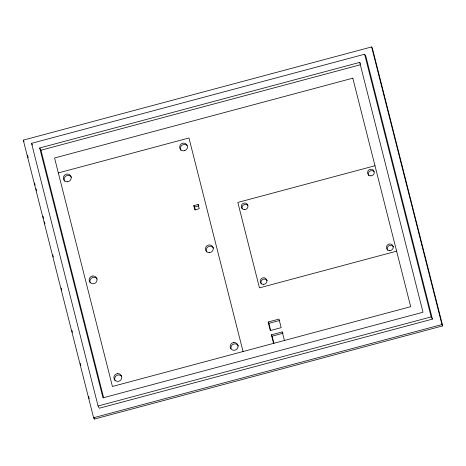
<?xml version="1.0" encoding="UTF-8"?>
<svg xmlns="http://www.w3.org/2000/svg" width="466" height="466" viewBox="0 0 466 466"><rect width="100%" height="100%" fill="white"/><g stroke="black" fill="none" stroke-linecap="round" stroke-linejoin="round"><path stroke-width="0.7" d="M23.3 140.12L371.623 46.932L372.386 48.266L442.7 325.88L94.377 419.068L93.614 417.734L23.3 140.12L24.063 141.454M31.542 143.336L364.622 54.225L365.897 56.444L432.425 319.111L99.34 408.222L98.07 406.002L31.542 143.336L32.498 145.002M359.717 62.38L423 312.232L102.98 397.848L39.697 147.996L359.717 62.38L360.352 63.492M39.697 147.996L40.967 150.215L360.282 64.791M58.343 172.933L188.963 137.983L243.054 351.533M198.132 204.463L199.209 208.733L194.858 209.898L193.774 205.628L198.132 204.463L198.638 205.349M193.774 205.628L194.538 206.962L198.895 205.797M374.984 165.745L237.829 202.436L259.469 287.854L396.618 251.162M268.119 322.023L279.006 319.111L281.167 327.65L270.286 330.563L268.119 322.023L268.882 323.357L270.717 330.58M268.882 323.357L279.769 320.445M271.363 334.838L282.25 331.926L283.013 333.254L272.127 336.167L271.363 334.838L273.53 343.378M98.07 406.002L431.155 316.892L432.425 319.111M93.614 417.734L441.937 324.546L442.7 325.88M231.06 348.754L230.979 348.492A3.949 3.85 -29.8 0 1 233.192 344.263L234.171 343.937A3.949 3.85 -29.8 0 1 238.406 346.028M371.623 46.932L441.937 324.546M364.622 54.225L431.155 316.892M282.25 331.926L284.417 340.465M272.127 336.167L273.961 343.395M194.538 206.962L195.312 210.009M40.967 150.215L103.714 397.952M27.634 155.545L28.17 157.659M34.595 183.027L35.131 185.142M36.022 188.66L36.558 190.775M42.983 216.142L43.513 218.257M44.41 221.781L44.946 223.896M52.798 254.896L53.334 257.011M61.186 288.011L61.722 290.126M71.892 330.289L72.428 332.398M80.28 363.404L80.816 365.519M88.668 396.519L89.204 398.634M94.021 417.658L94.377 419.068M90.119 282.46L89.944 281.464A3.949 3.85 -29.8 0 1 92.682 277.544L93.689 277.34A3.949 3.85 -29.8 0 1 97.173 279.052M242.122 208.523A3.384 3.297 -29.8 0 1 247.813 205.296M261.374 284.068A3.384 3.297 -29.8 0 1 262.69 279.524A3.384 3.297 -29.8 0 1 267.263 280.718M387.642 250.283A3.384 3.297 -29.8 0 1 388.959 245.745A3.384 3.297 -29.8 0 1 393.531 246.939M368.711 175.542A3.384 3.297 -29.8 0 1 374.076 171.511M114.98 380.437A3.949 3.85 -29.8 0 1 117.059 375.311L118.044 375.019A3.949 3.85 -29.8 0 1 121.684 376.388M206.683 252.059A3.949 3.85 -29.8 0 1 208.215 246.759A3.949 3.85 -29.8 0 1 213.55 248.157M180.93 150.308A3.949 3.85 -29.8 0 1 180.534 149.382L180.4 148.38A3.949 3.85 -29.8 0 1 187.099 145.479M64.599 181.192A3.949 3.85 -29.8 0 1 66.137 175.892A3.949 3.85 -29.8 0 1 71.473 177.29M233.408 342.609L232.429 342.929A3.949 3.85 -29.8 0 0 230.216 347.158L230.519 348.114A3.949 3.85 -29.8 0 0 235.417 350.018A3.949 3.85 -29.8 0 0 237.876 345.329A3.949 3.85 -29.8 0 0 233.408 342.609M117.281 373.685L116.296 373.977A3.949 3.85 -29.8 0 0 114.094 378.788A3.949 3.85 -29.8 0 0 118.714 381.264A3.949 3.85 -29.8 0 0 121.719 376.883L121.445 375.916A3.949 3.85 -29.8 0 0 117.281 373.685M352.809 78.189L54.557 157.986L112.428 386.477L410.68 306.686L352.809 78.189M92.926 276.012L91.919 276.21A3.949 3.85 -29.8 0 0 89.181 280.136L89.356 281.126A3.949 3.85 -29.8 0 0 93.276 283.742L94.283 283.544A3.949 3.85 -29.8 0 0 97.021 279.617L96.846 278.627A3.949 3.85 -29.8 0 0 92.926 276.012M184.588 150.669L183.569 150.827A3.949 3.85 -29.8 0 1 179.771 148.048L179.637 147.052A3.949 3.85 -29.8 0 1 186.959 144.938L187.355 145.858A3.949 3.85 -29.8 0 1 184.588 150.669M370.831 175.857A3.384 3.297 -29.8 0 0 373.837 170.865A3.384 3.297 -29.8 0 0 368.012 170.894A3.384 3.297 -29.8 0 0 370.831 175.857M244.563 209.642A3.384 3.297 -29.8 0 0 247.568 204.65A3.384 3.297 -29.8 0 0 241.743 204.673A3.384 3.297 -29.8 0 0 244.563 209.642M263.494 284.382A3.384 3.297 -29.8 0 0 266.5 279.39A3.384 3.297 -29.8 0 0 260.675 279.414A3.384 3.297 -29.8 0 0 263.494 284.382M389.762 250.603A3.384 3.297 -29.8 0 0 392.768 245.605A3.384 3.297 -29.8 0 0 386.943 245.634A3.384 3.297 -29.8 0 0 389.762 250.603M67.203 181.781A3.949 3.85 -29.8 0 0 70.71 175.956A3.949 3.85 -29.8 0 0 63.912 175.985A3.949 3.85 -29.8 0 0 67.203 181.781M209.281 252.648A3.949 3.85 -29.8 0 0 212.787 246.823A3.949 3.85 -29.8 0 0 205.989 246.852A3.949 3.85 -29.8 0 0 209.281 252.648"/></g></svg>
